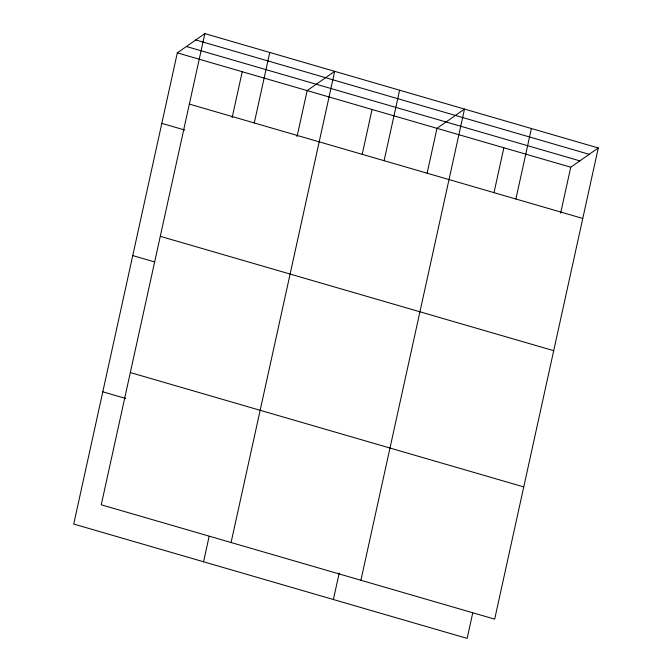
<?xml version="1.0" encoding="UTF-8"?>
<svg xmlns="http://www.w3.org/2000/svg" width="672" height="672" viewBox="0 0 672 672"><rect width="100%" height="100%" fill="white"/><g stroke="black" fill="none" stroke-linecap="round" stroke-linejoin="round"><path stroke-width="1.01" d="M204.851 33.6L101.254 504.781L494.684 619.139L598.273 147.958L204.851 33.6L177.316 52.861L73.727 524.042L467.149 638.4L472.735 612.973M232.126 117.709L242.231 71.736M254.268 122.968L269.766 52.466M203.557 561.784L209.143 536.357M297.041 136.576L307.146 90.602L334.681 71.341L231.084 542.514M362.183 154.426L372.061 109.469M384.098 160.7L399.596 90.208M333.379 599.516L339.2 573.073M427.098 173.292L436.976 128.335L464.512 109.074L360.914 580.255M493.979 192.73L503.857 147.781M515.894 199.013L531.392 128.512M560.633 213.192L570.746 167.219L598.273 147.958M195.77 39.959L589.193 154.316M186.404 46.502L579.827 160.86M177.316 52.861L570.746 167.219M189.353 104.093L582.775 218.45M161.818 123.362L184.792 130.032M160.28 236.326L553.703 350.675M132.745 255.587L154.72 261.971M130.326 372.557L523.757 486.914M102.799 391.818L125.765 398.496"/></g></svg>
